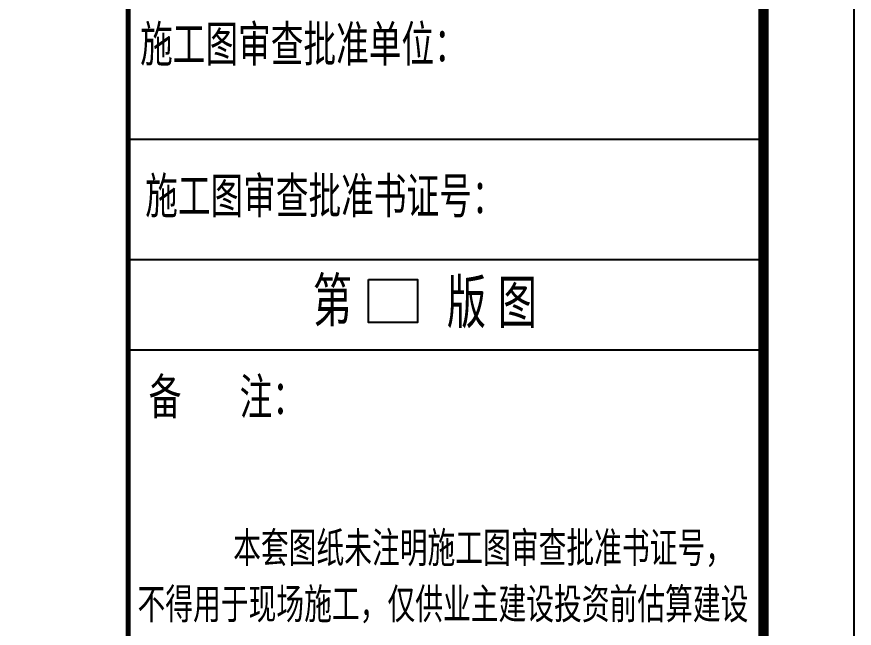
# Model space of a CAD drawing. Header units: millimetres. Extents: x 591771 to 1936534, y -622016 to 355666.
# Drawn here: x 920548 to 929776, y -58617 to -51874 of the extents above; entities that cross this region are included whole.
import ezdxf

# ---------------------------------------------------------------- set-up
doc = ezdxf.new("R2010")
doc.units = ezdxf.units.MM
doc.header["$LTSCALE"] = 80
for name, color, linetype in [('\\M+5CDBC\\M+5BFF2', 252, 'Continuous'), ('AXIS', 3, 'Continuous'), ('HZ', 2, 'Continuous')]:
    doc.layers.add(name, color=color, linetype=linetype)
doc.styles.add('_HZTXT', font='txt.shx', dxfattribs={"width": 0.8, "bigfont": 'hztxt.shx'})

msp = doc.modelspace()

# ---------------------------------------------------------------- linework, layer by layer
at = {"layer": '\\M+5CDBC\\M+5BFF2', "color": 2}
msp.add_lwpolyline([(845676.3, -103536), (929776.3, -103536), (929776.3, -44136), (845676.3, -44136)], close=True, dxfattribs=at)
at = {"layer": '\\M+5CDBC\\M+5BFF2', "color": 2, "const_width": 112.5}
msp.add_lwpolyline([(846676.4, -102536), (928776.3, -102536), (928776.3, -45136), (846676.4, -45136)], close=True, dxfattribs=at)
at = {"layer": '\\M+5CDBC\\M+5BFF2', "color": 2}
for points, const_width in [([(921776.1, -102536), (921776.1, -45136)], 56.2), ([(921776.1, -55548.2), (928776.3, -55548.2)], 20)]:
    msp.add_lwpolyline(points, dxfattribs=dict(at, const_width=const_width))
for points in [[(921776.1, -53225.5), (928776.3, -53225.5)], [(921776.1, -54549.4), (928776.3, -54549.4)]]:
    msp.add_lwpolyline(points, dxfattribs=at)
at = {"layer": 'AXIS'}
msp.add_lwpolyline([(924424.2, -54769.6), (924964.8, -54769.6), (924964.8, -55245.6), (924424.2, -55245.6)], close=True, dxfattribs=at)

# ---------------------------------------------------------------- texts
at = {"layer": '\\M+5CDBC\\M+5BFF2', "color": 2, "style": '_HZTXT', "width": 0.8}
for s, height, p in [('施工图审查批准单位：', 450, (921906.7, -52414)), ('施工图审查批准书证号：', 450, (921962.5, -54087.4)), (' 第', 540, (923424.7, -55286.4)), ('版', 540, (925287.7, -55306.3)), ('图', 540, (925848.9, -55306.3)), ('备  注：', 450, (922002, -56302.8))]:
    msp.add_text(s, height=height, dxfattribs=at).set_placement(p)
at = {"layer": 'HZ', "color": 1, "style": '_HZTXT', "width": 0.8}
for s, p in [('本套图纸未注明施工图审查批准书证号，', (922932.2, -57932.2)), ('不得用于现场施工，仅供业主建设投资前估算建设', (921878.4, -58552))]:
    msp.add_text(s, height=382.5, rotation=0.0025, dxfattribs=at).set_placement(p)

doc.saveas('drawing.dxf')
